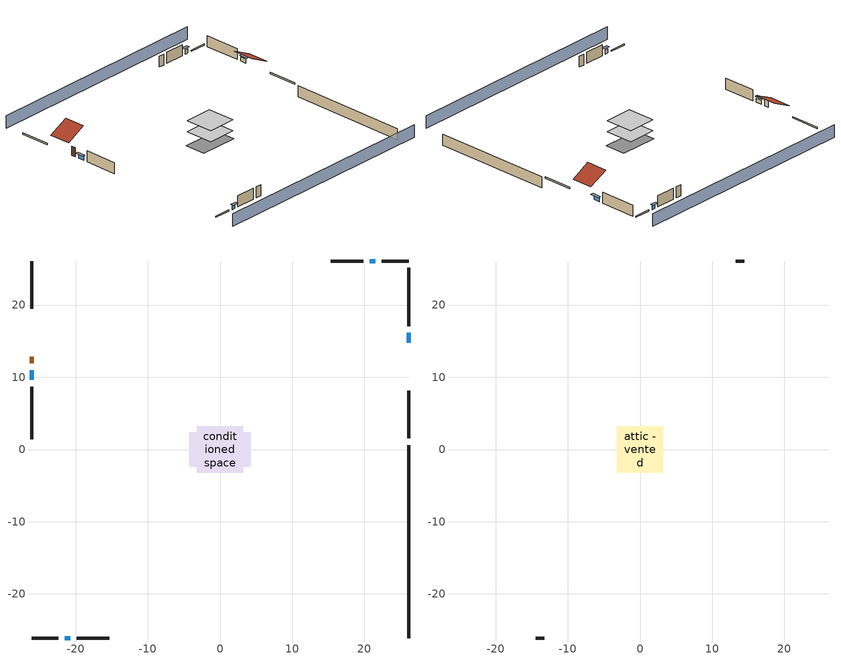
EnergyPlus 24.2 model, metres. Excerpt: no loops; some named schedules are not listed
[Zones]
conditioned space
 floor adiabatic (AdiabaticFloorConstruction): -3.2,-3.2 -3.2,3.2 3.2,3.2 3.2,-3.2 z0.3
 floor foundation (Slab1 construction): -4.29,-2.38 -4.29,2.38 4.29,2.38 4.29,-2.38 z-2.13
 wall outside (RimJoist1 construction): 26.09,1.54 26.09,8.15 z0.3:0.61
 wall outside (RimJoist2 construction): -26.09,-26.09 -22.4,-26.09 z0.3:0.61
 wall outside (RimJoist3 construction): -26.09,26.09 -26.09,19.48 z0.3:0.61
 wall outside (RimJoist4 construction): 26.09,26.09 22.4,26.09 z0.3:0.61
 wall outside (AdiabaticWallConstruction 1): -26.09,12.84 -26.09,11.92 z0.3:2.34
 wall outside (AdiabaticWallConstruction): 26.09,14.79 26.09,16.17 / -26.09,11 -26.09,9.62 z0.3:1.22; -21.48,-26.09 -20.76,-26.09 / 21.48,26.09 20.76,26.09 z0.3:1.28
 wall outside (Wall1 construction): 26.09,17.09 26.09,25.16 z0.3:2.74
 wall outside (Wall2 construction): -19.83,-26.09 -15.35,-26.09 z0.3:2.74
 wall outside (Wall3 construction): -26.09,8.69 -26.09,1.39 z0.3:2.74
 wall outside (Wall4 construction): 19.83,26.09 15.35,26.09 z0.3:2.74
 wall foundation (FoundationWall1 construction): 26.09,-26.09 26.09,0.61 z-2.13:0.3
 window (WindowConstruction): 26.09,14.79 26.09,16.16 z0.3:1.22
 window (WindowConstruction 1): -21.47,-26.09 -20.76,-26.09 z0.3:1.28
 window (WindowConstruction 2): -26.09,10.99 -26.09,9.62 z0.3:1.22
 window (WindowConstruction 3): 21.47,26.09 20.76,26.09 z0.3:1.28
 door (Door): -26.09,12.84 -26.09,11.92 z0.3:2.34
 ceiling adiabatic (AdiabaticFloorConstruction): 3.2,-3.2 3.2,3.2 -3.2,3.2 -3.2,-3.2 z0.3
attic - vented
 floor to conditioned space (Floor1 construction Reversed): -3.2,-3.2 -3.2,3.2 3.2,3.2 3.2,-3.2 z2.74
 wall outside (Wall5 construction): -14.42,-26.09 -13.26,-26.09 z0.3:2.74
 wall outside (Wall6 construction): 14.42,26.09 13.26,26.09 z0.3:2.74
 roof outside (Roof1 construction): 26.09,13.86,2.74 21.81,13.86,4.88 21.81,9.08,4.88 26.09,9.08,2.74
 roof outside (Roof2 construction): -26.09,13.77,2.74 -21.81,13.77,4.88 -21.81,18.55,4.88 -26.09,18.55,2.74
shading: 26.09,30.66 -26.09,30.66 / -26.09,-30.66 26.09,-30.66 z0:2.74; 26.09,16.47 26.09,14.49 26.7,14.49 26.7,16.47 z1.52; -20.46,-26.09 -21.78,-26.09 -21.78,-26.7 -20.46,-26.7 z1.58; -26.09,9.32 -26.09,11.3 -26.7,11.3 -26.7,9.32 z1.52; 20.46,26.09 21.78,26.09 21.78,26.7 20.46,26.7 z1.58
[Building]
Building 1: Terrain=Suburbs
[Site:Location]
Portland Intl Arpt_OR: Latitude {deg}=45.59; Longitude {deg}=-122.6; Time Zone {hr}=-8; Elevation {m}=33; Keep Site Location Information=Yes
[Site:GroundTemperature:Shallow]
10.2558, 8.96328, 8.85977, 9.47314, 11.9355, 14.3863, 16.5111, 17.8571, 17.9714, 16.8767, 14.8061, 12.4304
[Site:WaterMainsTemperature]
Calculation Method=Schedule; Temperature Schedule=mains temperature schedule
[Material] Roughness=Rough; Thermal Absorptance=0.9
Name | Thickness {m} | Conductivity {W/m-K} | Density {kg/m3} | Specific Heat {J/kg-K} | Solar Absorptance | Visible Absorptance
asphalt or fiberglass shingles | 0.00635 | 0.162714 | 1121.4 | 1465.45 | 0.85 | 0.85
ceiling loosefill ins | 0.0846667 | 0.0480833 | 16.02 | 1046.75 | 0.7 | 0.7
ceiling stud and cavity | 0.1397 | 0.0920385 | 65.682 | 1177.47 | 0.7 | 0.7
concrete 4.0 in. | 0.1016 | 1.803125 | 2242.8 | 837.4 | 0.7 | 0.7
concrete 8.0 in. | 0.2032 | 1.803125 | 2242.8 | 837.4 | 0.7 | 0.7
door material | 0.04445 | 0.0612267 | 512.64 | 1214.23 | 0.7 | 0.7
floor covering | 0.0127 | 0.0450781 | 54.468 | 1339.84 | 0.9 | 0.9
floor covering 1 | 0.0127 | 0.0433444 | 54.468 | 1339.84 | 0.6 | 0.6
floor rigid ins; wall rigid ins | 0.512978 | 0.029427 | 32.04 | 1214.23 | 0.7 | 0.7
floor stud and cavity | 0.1397 | 1.75129 | 37.0049 | 1207.88 | 0.7 | 0.7
furniture material conditioned space 1 | 0.1524 | 0.115458 | 640.8 | 1214.23 | 0.6 | 0.6
gypsum board | 0.0127 | 0.160291 | 801 | 837.4 | 0.6 | 0.6
gypsum board 1 | 0.0127 | 0.160291 | 801 | 837.4 | 0.7 | 0.7
osb sheathing 0.5 in. | 0.0127 | 0.115458 | 512.64 | 1214.23 | 0.6 | 0.6
osb sheathing 0.5 in. 1 | 0.0127 | 0.115458 | 512.64 | 1214.23 | 0.7 | 0.7
osb sheathing 0.75 in. | 0.01905 | 0.115458 | 512.64 | 1214.23 | 0.7 | 0.7
rim joist stud and cavity | 0.0508 | 0.178688 | 50.32683 | 1063.81 | 0.6 | 0.6
roof rigid ins | 0.00281632 | 0.029427 | 32.04 | 1214.23 | 0.7 | 0.7
wall stud and cavity | 0.1397 | 0.550994 | 139.0536 | 1170.24 | 0.7 | 0.7
wall stud and cavity 1 | 0.1397 | 0.727959 | 139.0536 | 1170.24 | 0.6 | 0.6
wall stud and cavity 2 | 0.0889 | 0.380278 | 52.3479 | 1209.89 | 0.7 | 0.7
wall stud and cavity 3 | 0.0889 | 0.391764 | 83.0341 | 1211.67 | 0.7 | 0.7
wood siding | 0.0254 | 0.102417 | 544.68 | 1172.36 | 0.85 | 0.85
wood siding 1; wood siding 2 | 0.0254 | 0.102417 | 544.68 | 1172.36 | 0.7 | 0.7
[WindowMaterial:SimpleGlazingSystem]
WindowMaterial: U-Factor {W/m2-K}=4.76952; Solar Heat Gain Coefficient=0.63
[Construction]
AdiabaticFloorConstruction: floor stud and cavity, floor rigid ins, osb sheathing 0.75 in., floor covering 1
AdiabaticWallConstruction: wood siding 1, wall rigid ins, wall stud and cavity 2, gypsum board
AdiabaticWallConstruction 1: wood siding 2, wall rigid ins, wall stud and cavity 2, gypsum board
Door: door material
Floor1 construction Reversed: gypsum board, ceiling stud and cavity, ceiling loosefill ins
FoundationWall1 construction: concrete 8.0 in., gypsum board 1
furniture construction conditioned space 1: furniture material conditioned space 1
PartitionWallConstruction: gypsum board, wall stud and cavity 3, gypsum board
RimJoist1 construction; RimJoist2 construction; RimJoist3 construction; RimJoist4 construction: wood siding, rim joist stud and cavity
Roof1 construction; Roof2 construction: asphalt or fiberglass shingles, roof rigid ins, osb sheathing 0.5 in.
Slab1 construction: concrete 4.0 in., floor covering
Wall1 construction; Wall2 construction; Wall3 construction; Wall4 construction: wood siding, osb sheathing 0.5 in. 1, wall stud and cavity, gypsum board
Wall5 construction; Wall6 construction: wood siding, osb sheathing 0.5 in. 1, wall stud and cavity 1
WindowConstruction; WindowConstruction 1; WindowConstruction 2; WindowConstruction 3: WindowMaterial
[Zone] Multiplier=1; Part of Total Floor Area=Yes
Name | Volume {m3}
attic - vented | 19.5132
conditioned space | 199.577
[Space]
Name | Zone | Volume {m3}
attic - vented 1 | attic - vented | 19.5132
conditioned space 1 | conditioned space | 199.577
[ZoneInfiltration:EffectiveLeakageArea]
infil attic - vented 1: Zone or Space=attic - vented 1; Schedule=Always On Discrete; Effective Air Leakage Area {cm2}=1363.99; Stack Coefficient=9.9471e-05; Wind Coefficient=3.19733e-05
[ZoneMixing]
whole house fan mix: Zone or Space=attic - vented; Schedule=Always On Continuous; Design Flow Rate Calculation Method=Flow/Zone; Design Flow Rate {m3/s}=0; Source Zone or Space=conditioned space
[SurfaceProperty:ExposedFoundationPerimeter]
Slab1: Exposed Perimeter Calculation Method=TotalExposedPerimeter; Total Exposed Perimeter {m}=26.70048
[SurfaceProperty:IncidentSolarMultiplier] Incident Solar Multiplier=1; Incident Solar Multiplier Schedule=trans schedule winter=0.85 summer=0.7
Window1; Window2; Window3; Window4
[InternalMass] Zone or ZoneList=conditioned space; Space or SpaceList=conditioned space 1
Name | Construction | Surface Area {m2}
furniture mass conditioned space 1 | furniture construction conditioned space 1 | 32.73903
partition wall mass | PartitionWallConstruction | 81.84758
[ElectricEquipment] Zone or ZoneList or Space or SpaceList=conditioned space 1; Design Level Calculation Method=EquipmentLevel; Fraction Latent=0
Name | Schedule | Design Level {W} | Fraction Radiant | Fraction Lost
clothes dryer | clothes dryer schedule | 0 | 0 | 1
clothes washer | clothes washer schedule | 0 | 0 | 1
cooking range | cooking range schedule | 0 | 0 | 1
dishwasher | dishwasher schedule | 0 | 0 | 1
freezer | freezer schedule | 194.914 | 0.6 | 0
fridge | fridge schedule | 49.4292 | 0.6 | 0
mech vent house fan | mech vent house fan schedule | 0 | 0 | 1
mech vent house fan cfis | mech vent house fan cfis schedule | 0 | 0 | 0
whole house fan | Always On Discrete | 0 | 0 | 1
[OtherEquipment] Zone or ZoneList or Space or SpaceList=conditioned space 1; Design Level Calculation Method=EquipmentLevel
Name | Fuel Type | Schedule | Design Level {W} | Fraction Latent | Fraction Radiant | Fraction Lost
clothes dryer 1 | Electricity | clothes dryer schedule | 0 | 0 | 0 | 1
cooking range 1 | Electricity | cooking range schedule | 0 | 0 | 0 | 1
general water use latent | None | general water use schedule | 0 | 1 | 0 | 0
general water use sensible | None | general water use schedule | 0 | 0 | 0.6 | 0
mech vent house fan latent load; water heater lat | None | Always On Discrete | 0 | 1 | 0 | 0
mech vent house fan sensible load; water heater sens | None | Always On Discrete | 0 | 0 | 0 | 0
water heater energy adjustment1 | Electricity | Always On Discrete | 0.01 | 0 | 0 | 1
[ZoneInfiltration:DesignFlowRate] Zone or ZoneList or Space or SpaceList=conditioned space 1; Schedule=Always On Discrete; Design Flow Rate Calculation Method=Flow/Zone; Design Flow Rate {m3/s}=0
infil flow; natural vent flow; whole house fan flow
[AvailabilityManager:Scheduled]
central ac and furnace airloop Availability Manager: Schedule=Always On Discrete
[Foundation:Kiva]
Foundation Kiva 1: Initial Indoor Air Temperature {C}=9.44444; Wall Height Above Grade {m}=0.3048; Wall Depth Below Slab {m}=0.2032
[Foundation:Kiva:Settings]
Soil Conductivity {W/m-K}=1.3848; Soil Density {kg/m3}=1842.3; Soil Specific Heat {J/kg-K}=418.7; Ground Solar Absorptivity=0.9; Ground Thermal Absorptivity=0.9; Ground Surface Roughness {m}=0.03; Far-Field Width {m}=40; Deep-Ground Boundary Condition=ZeroFlux; Deep-Ground Depth {m}=40; Minimum Cell Dimension {m}=0.2; Maximum Cell Growth Coefficient=3; Simulation Timestep=Timestep
[EnergyManagementSystem:GlobalVariable]
central_ac_and_furnace_airloop_Fan_RTF
infil_program_Qfan
infil_program_Qinf
natural_vent_program_Qnv
natural_vent_program_Qwhf
[EnergyManagementSystem:Sensor]
Name | Output:Variable or Output:Meter Index Key | Output:Variable or Output:Meter
airflow_gain | infil flow | Infiltration Sensible Heat Gain Energy
airflow_gain_1 | natural vent flow | Infiltration Sensible Heat Gain Energy
airflow_gain_2 | whole house fan flow | Infiltration Sensible Heat Gain Energy
airflow_loss | infil flow | Infiltration Sensible Heat Loss Energy
airflow_loss_1 | natural vent flow | Infiltration Sensible Heat Loss Energy
airflow_loss_2 | whole house fan flow | Infiltration Sensible Heat Loss Energy
clg_load_cond |  | Cooling:EnergyTransfer:Zone:CONDITIONED SPACE
clg_sp_s; clg_sp_s_1 | cooling setpoint | Schedule Value
cool_season | cooling season schedule | Schedule Value
htg_load_cond |  | Heating:EnergyTransfer:Zone:CONDITIONED SPACE
htg_sp_s; htg_sp_s_1 | heating setpoint | Schedule Value
ig_ee_conv | clothes dryer | Electric Equipment Convective Heating Energy
ig_ee_conv_2 | cooking range | Electric Equipment Convective Heating Energy
ig_ee_conv_4 | freezer | Electric Equipment Convective Heating Energy
ig_ee_conv_5 | fridge | Electric Equipment Convective Heating Energy
ig_ee_conv_6 | whole house fan | Electric Equipment Convective Heating Energy
ig_ee_rad | clothes dryer | Electric Equipment Radiant Heating Energy
ig_ee_rad_2 | cooking range | Electric Equipment Radiant Heating Energy
ig_ee_rad_4 | freezer | Electric Equipment Radiant Heating Energy
ig_ee_rad_5 | fridge | Electric Equipment Radiant Heating Energy
ig_ee_rad_6 | whole house fan | Electric Equipment Radiant Heating Energy
ig_oe_conv | clothes dryer 1 | Other Equipment Convective Heating Energy
ig_oe_conv_1 | cooking range 1 | Other Equipment Convective Heating Energy
ig_oe_conv_2 | general water use latent | Other Equipment Convective Heating Energy
ig_oe_conv_3 | general water use sensible | Other Equipment Convective Heating Energy
ig_oe_conv_4 | water heater energy adjustment1 | Other Equipment Convective Heating Energy
ig_oe_conv_5 | water heater lat | Other Equipment Convective Heating Energy
ig_oe_conv_6 | water heater sens | Other Equipment Convective Heating Energy
ig_oe_rad | clothes dryer 1 | Other Equipment Radiant Heating Energy
ig_oe_rad_1 | cooking range 1 | Other Equipment Radiant Heating Energy
ig_oe_rad_2 | general water use latent | Other Equipment Radiant Heating Energy
ig_oe_rad_3 | general water use sensible | Other Equipment Radiant Heating Energy
ig_oe_rad_4 | water heater energy adjustment1 | Other Equipment Radiant Heating Energy
ig_oe_rad_5 | water heater lat | Other Equipment Radiant Heating Energy
ig_oe_rad_6 | water heater sens | Other Equipment Radiant Heating Energy
im_conv | furniture mass conditioned space 1 | Surface Inside Face Convection Heat Gain Energy
im_conv_1 | partition wall mass | Surface Inside Face Convection Heat Gain Energy
im_ig | furniture mass conditioned space 1 | Surface Inside Face Internal Gains Radiation Heat Gain Energy
im_ig_1 | partition wall mass | Surface Inside Face Internal Gains Radiation Heat Gain Energy
im_lgt | furniture mass conditioned space 1 | Surface Inside Face Lights Radiation Heat Gain Energy
im_lgt_1 | partition wall mass | Surface Inside Face Lights Radiation Heat Gain Energy
im_sol | furniture mass conditioned space 1 | Surface Inside Face Solar Radiation Heat Gain Energy
im_sol_1 | partition wall mass | Surface Inside Face Solar Radiation Heat Gain Energy
im_surf | furniture mass conditioned space 1 | Surface Inside Face Net Surface Thermal Radiation Heat Gain Energy
im_surf_1 | partition wall mass | Surface Inside Face Net Surface Thermal Radiation Heat Gain Energy
mv_conv | mech vent house fan | Electric Equipment Convective Heating Energy
mv_conv_1 | mech vent house fan cfis | Electric Equipment Convective Heating Energy
mv_conv_2 | mech vent house fan latent load | Other Equipment Convective Heating Energy
mv_conv_3 | mech vent house fan sensible load | Other Equipment Convective Heating Energy
mv_rad | mech vent house fan | Electric Equipment Radiant Heating Energy
mv_rad_1 | mech vent house fan cfis | Electric Equipment Radiant Heating Energy
mv_rad_2 | mech vent house fan latent load | Other Equipment Radiant Heating Energy
mv_rad_3 | mech vent house fan sensible load | Other Equipment Radiant Heating Energy
natural_vent_s | natural vent schedule | Schedule Value
out_pb_s |  | Site Outdoor Air Barometric Pressure
out_wt_s |  | Site Outdoor Air Humidity Ratio
site_vw_s |  | Site Wind Speed
ss_back_out | Window1 | Surface Window Shortwave from Zone Back Out Window Heat Transfer Rate
ss_back_out_1 | Window2 | Surface Window Shortwave from Zone Back Out Window Heat Transfer Rate
ss_back_out_2 | Window3 | Surface Window Shortwave from Zone Back Out Window Heat Transfer Rate
ss_back_out_3 | Window4 | Surface Window Shortwave from Zone Back Out Window Heat Transfer Rate
ss_conv | Door1 | Surface Inside Face Convection Heat Gain Energy
ss_conv_1 | Window1 | Surface Inside Face Convection Heat Gain Energy
ss_conv_2 | Window2 | Surface Inside Face Convection Heat Gain Energy
ss_conv_3 | Window3 | Surface Inside Face Convection Heat Gain Energy
ss_conv_4 | Window4 | Surface Inside Face Convection Heat Gain Energy
ss_ig | Door1 | Surface Inside Face Internal Gains Radiation Heat Gain Energy
ss_ig_1 | Window1 | Surface Inside Face Internal Gains Radiation Heat Gain Energy
ss_ig_2 | Window2 | Surface Inside Face Internal Gains Radiation Heat Gain Energy
ss_ig_3 | Window3 | Surface Inside Face Internal Gains Radiation Heat Gain Energy
ss_ig_4 | Window4 | Surface Inside Face Internal Gains Radiation Heat Gain Energy
ss_lgt | Door1 | Surface Inside Face Lights Radiation Heat Gain Energy
ss_sol | Door1 | Surface Inside Face Solar Radiation Heat Gain Energy
ss_surf | Door1 | Surface Inside Face Net Surface Thermal Radiation Heat Gain Energy
ss_surf_1 | Window1 | Surface Inside Face Net Surface Thermal Radiation Heat Gain Energy
ss_surf_2 | Window2 | Surface Inside Face Net Surface Thermal Radiation Heat Gain Energy
ss_surf_3 | Window3 | Surface Inside Face Net Surface Thermal Radiation Heat Gain Energy
ss_surf_4 | Window4 | Surface Inside Face Net Surface Thermal Radiation Heat Gain Energy
ss_trans_in | Window1 | Surface Window Transmitted Solar Radiation Rate
ss_trans_in_1 | Window2 | Surface Window Transmitted Solar Radiation Rate
ss_trans_in_2 | Window3 | Surface Window Transmitted Solar Radiation Rate
ss_trans_in_3 | Window4 | Surface Window Transmitted Solar Radiation Rate
ss_trans_out | Window1 | Surface Inside Face Initial Transmitted Diffuse Transmitted Out Window Solar Radiation Rate
ss_trans_out_1 | Window2 | Surface Inside Face Initial Transmitted Diffuse Transmitted Out Window Solar Radiation Rate
ss_trans_out_2 | Window3 | Surface Inside Face Initial Transmitted Diffuse Transmitted Out Window Solar Radiation Rate
ss_trans_out_3 | Window4 | Surface Inside Face Initial Transmitted Diffuse Transmitted Out Window Solar Radiation Rate
s_conv | Floor1 | Surface Inside Face Convection Heat Gain Energy
s_conv_1 | FoundationWall1 | Surface Inside Face Convection Heat Gain Energy
s_conv_10 | Wall2 | Surface Inside Face Convection Heat Gain Energy
s_conv_11 | Wall3 | Surface Inside Face Convection Heat Gain Energy
s_conv_12 | Wall4 | Surface Inside Face Convection Heat Gain Energy
s_conv_2 | inferred conditioned ceiling | Surface Inside Face Convection Heat Gain Energy
s_conv_3 | inferred conditioned floor | Surface Inside Face Convection Heat Gain Energy
s_conv_4 | RimJoist1 | Surface Inside Face Convection Heat Gain Energy
s_conv_5 | RimJoist2 | Surface Inside Face Convection Heat Gain Energy
s_conv_6 | RimJoist3 | Surface Inside Face Convection Heat Gain Energy
s_conv_7 | RimJoist4 | Surface Inside Face Convection Heat Gain Energy
s_conv_8 | Slab1 | Surface Inside Face Convection Heat Gain Energy
s_conv_9 | Wall1 | Surface Inside Face Convection Heat Gain Energy
s_ig | Floor1 | Surface Inside Face Internal Gains Radiation Heat Gain Energy
s_ig_1 | FoundationWall1 | Surface Inside Face Internal Gains Radiation Heat Gain Energy
s_ig_10 | Wall2 | Surface Inside Face Internal Gains Radiation Heat Gain Energy
s_ig_11 | Wall3 | Surface Inside Face Internal Gains Radiation Heat Gain Energy
s_ig_12 | Wall4 | Surface Inside Face Internal Gains Radiation Heat Gain Energy
s_ig_2 | inferred conditioned ceiling | Surface Inside Face Internal Gains Radiation Heat Gain Energy
s_ig_3 | inferred conditioned floor | Surface Inside Face Internal Gains Radiation Heat Gain Energy
s_ig_4 | RimJoist1 | Surface Inside Face Internal Gains Radiation Heat Gain Energy
s_ig_5 | RimJoist2 | Surface Inside Face Internal Gains Radiation Heat Gain Energy
s_ig_6 | RimJoist3 | Surface Inside Face Internal Gains Radiation Heat Gain Energy
s_ig_7 | RimJoist4 | Surface Inside Face Internal Gains Radiation Heat Gain Energy
s_ig_8 | Slab1 | Surface Inside Face Internal Gains Radiation Heat Gain Energy
s_ig_9 | Wall1 | Surface Inside Face Internal Gains Radiation Heat Gain Energy
s_lgt | Floor1 | Surface Inside Face Lights Radiation Heat Gain Energy
s_lgt_1 | FoundationWall1 | Surface Inside Face Lights Radiation Heat Gain Energy
s_lgt_10 | Wall2 | Surface Inside Face Lights Radiation Heat Gain Energy
s_lgt_11 | Wall3 | Surface Inside Face Lights Radiation Heat Gain Energy
s_lgt_12 | Wall4 | Surface Inside Face Lights Radiation Heat Gain Energy
s_lgt_2 | inferred conditioned ceiling | Surface Inside Face Lights Radiation Heat Gain Energy
s_lgt_3 | inferred conditioned floor | Surface Inside Face Lights Radiation Heat Gain Energy
s_lgt_4 | RimJoist1 | Surface Inside Face Lights Radiation Heat Gain Energy
s_lgt_5 | RimJoist2 | Surface Inside Face Lights Radiation Heat Gain Energy
s_lgt_6 | RimJoist3 | Surface Inside Face Lights Radiation Heat Gain Energy
s_lgt_7 | RimJoist4 | Surface Inside Face Lights Radiation Heat Gain Energy
s_lgt_8 | Slab1 | Surface Inside Face Lights Radiation Heat Gain Energy
s_lgt_9 | Wall1 | Surface Inside Face Lights Radiation Heat Gain Energy
s_sol | Floor1 | Surface Inside Face Solar Radiation Heat Gain Energy
s_sol_1 | FoundationWall1 | Surface Inside Face Solar Radiation Heat Gain Energy
s_sol_10 | Wall2 | Surface Inside Face Solar Radiation Heat Gain Energy
s_sol_11 | Wall3 | Surface Inside Face Solar Radiation Heat Gain Energy
s_sol_12 | Wall4 | Surface Inside Face Solar Radiation Heat Gain Energy
s_sol_2 | inferred conditioned ceiling | Surface Inside Face Solar Radiation Heat Gain Energy
s_sol_3 | inferred conditioned floor | Surface Inside Face Solar Radiation Heat Gain Energy
s_sol_4 | RimJoist1 | Surface Inside Face Solar Radiation Heat Gain Energy
s_sol_5 | RimJoist2 | Surface Inside Face Solar Radiation Heat Gain Energy
s_sol_6 | RimJoist3 | Surface Inside Face Solar Radiation Heat Gain Energy
s_sol_7 | RimJoist4 | Surface Inside Face Solar Radiation Heat Gain Energy
s_sol_8 | Slab1 | Surface Inside Face Solar Radiation Heat Gain Energy
s_sol_9 | Wall1 | Surface Inside Face Solar Radiation Heat Gain Energy
s_surf | Floor1 | Surface Inside Face Net Surface Thermal Radiation Heat Gain Energy
s_surf_1 | FoundationWall1 | Surface Inside Face Net Surface Thermal Radiation Heat Gain Energy
s_surf_10 | Wall2 | Surface Inside Face Net Surface Thermal Radiation Heat Gain Energy
s_surf_11 | Wall3 | Surface Inside Face Net Surface Thermal Radiation Heat Gain Energy
s_surf_12 | Wall4 | Surface Inside Face Net Surface Thermal Radiation Heat Gain Energy
s_surf_2 | inferred conditioned ceiling | Surface Inside Face Net Surface Thermal Radiation Heat Gain Energy
s_surf_3 | inferred conditioned floor | Surface Inside Face Net Surface Thermal Radiation Heat Gain Energy
s_surf_4 | RimJoist1 | Surface Inside Face Net Surface Thermal Radiation Heat Gain Energy
s_surf_5 | RimJoist2 | Surface Inside Face Net Surface Thermal Radiation Heat Gain Energy
s_surf_6 | RimJoist3 | Surface Inside Face Net Surface Thermal Radiation Heat Gain Energy
s_surf_7 | RimJoist4 | Surface Inside Face Net Surface Thermal Radiation Heat Gain Energy
s_surf_8 | Slab1 | Surface Inside Face Net Surface Thermal Radiation Heat Gain Energy
s_surf_9 | Wall1 | Surface Inside Face Net Surface Thermal Radiation Heat Gain Energy
water_heater_T_set | water heater setpoint | Schedule Value
[EnergyManagementSystem:Actuator]
Name | Actuated Component Unique | Actuated Component Type | Actuated Component Control Type
fridge_schedule_act | fridge schedule | Schedule:Constant | Schedule Value
infil_flow_act | infil flow | Zone Infiltration | Air Exchange Flow Rate
mech_vent_house_fan_cfis_act | mech vent house fan cfis | ElectricEquipment | Electricity Rate
mech_vent_house_fan_latent_load_act | mech vent house fan latent load | OtherEquipment | Power Level
mech_vent_house_fan_sensible_load_act | mech vent house fan sensible load | OtherEquipment | Power Level
natural_vent_flow_act | natural vent flow | Zone Infiltration | Air Exchange Flow Rate
water_heater_HPWHSchedOverride | water heater setpoint | Schedule:Constant | Schedule Value
water_heater_hpwh_ec_adj_act | water heater energy adjustment1 | OtherEquipment | Power Level
water_heater_lat_act | water heater lat | OtherEquipment | Power Level
water_heater_LESchedOverride | water heater BottomElementSetpoint | Schedule:Constant | Schedule Value
water_heater_sens_act | water heater sens | OtherEquipment | Power Level
water_heater_UESchedOverride | water heater TopElementSetpoint | Schedule:Constant | Schedule Value
whole_house_fan_act | whole house fan | ElectricEquipment | Electricity Rate
whole_house_fan_flow_act | whole house fan flow | Zone Infiltration | Air Exchange Flow Rate
whole_house_fan_mix_act | whole house fan mix | ZoneMixing | Air Exchange Flow Rate
[EnergyManagementSystem:Program]
central_ac_and_furnace_supply_fan_disaggregate_program: Set central_ac_and_furnace_supply_fan_clg = 0; If central_ac_and_furnace_clg_coil_s > 0; Set central_ac_and_furnace_supply_fan_clg = central_ac_and_furnace_supply_fan_s; EndIf
central_ac_and_furnace_supply_fan_disaggregate_program_1: Set central_ac_and_furnace_supply_fan_primary_htg = 0; If central_ac_and_furnace_htg_coil_s > 0; Set central_ac_and_furnace_supply_fan_primary_htg = central_ac_and_furnace_supply_fan_s_1; EndIf
